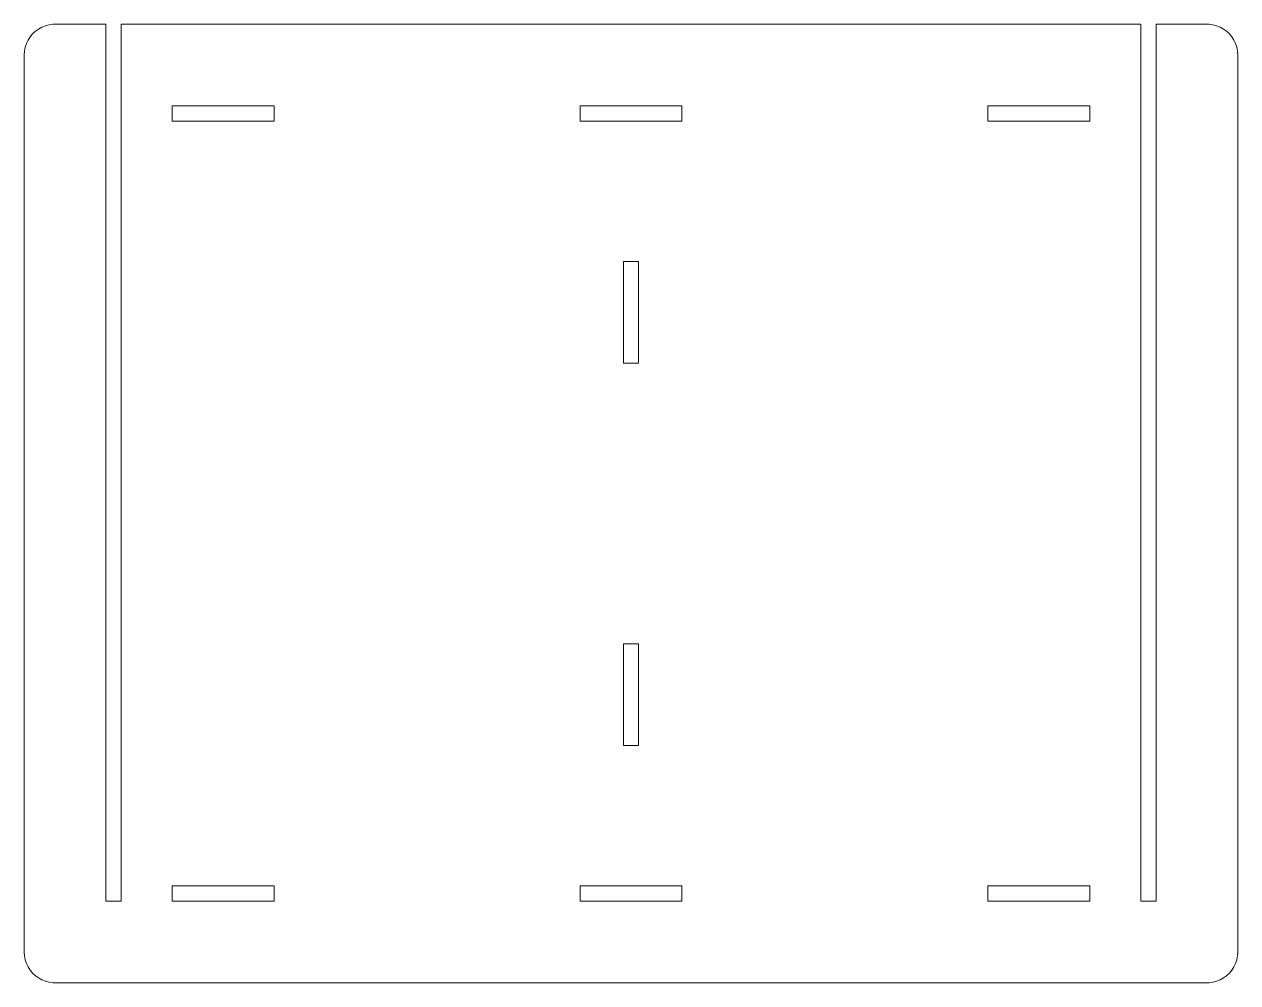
# Model space of a CAD drawing. Header units: millimetres. Extents: x -60 to 60, y -47 to 47.
import ezdxf

# ---------------------------------------------------------------- set-up
doc = ezdxf.new("R2010")
doc.units = ezdxf.units.MM
doc.layers.get('0').update_dxf_attribs({"linetype": 'CONTINUOUS', "lineweight": 0})

msp = doc.modelspace()

# ---------------------------------------------------------------- linework, layer by layer
for p, q in [((-58.412, 46.312), (-58.107, 46.533)), ((-58.107, 46.533), (-57.777, 46.714)), ((-57.777, 46.714), (-57.427, 46.853)), ((-57.427, 46.853), (-57.062, 46.947)), ((-57.062, 46.947), (-56.688, 46.994)), ((-56.688, 46.994), (-56.5, 46.994)), ((-56.5, 46.994), (-56.5, 47)), ((-56.5, 47), (-51.5, 47)), ((-51.5, 47), (-51.5, -39)), ((-50, -39), (-50, 47)), ((-50, 47), (50, 47)), ((50, 47), (50, -39)), ((51.5, -39), (51.5, 47)), ((51.5, 47), (56.5, 47)), ((56.5, 47), (56.5, 46.994)), ((56.5, 46.994), (56.688, 46.994)), ((56.688, 46.994), (57.062, 46.947)), ((57.062, 46.947), (57.427, 46.853)), ((57.427, 46.853), (57.777, 46.714)), ((57.777, 46.714), (58.107, 46.533)), ((58.107, 46.533), (58.412, 46.312)), ((-59.289, 45.104), (-59.129, 45.445)), ((-59.129, 45.445), (-58.927, 45.763)), ((-58.927, 45.763), (-58.687, 46.054)), ((-58.687, 46.054), (-58.412, 46.312)), ((58.412, 46.312), (58.687, 46.054)), ((58.687, 46.054), (58.927, 45.763)), ((58.927, 45.763), (59.129, 45.445)), ((59.129, 45.445), (59.289, 45.104)), ((-59.5, 44), (-59.476, 44.376)), ((-59.476, 44.376), (-59.406, 44.746)), ((-59.406, 44.746), (-59.289, 45.104)), ((59.289, 45.104), (59.406, 44.746)), ((59.406, 44.746), (59.476, 44.376)), ((59.476, 44.376), (59.5, 44)), ((-59.5, -44), (-59.5, 44)), ((59.5, 44), (59.5, -44)), ((-45, 37.5), (-45, 39)), ((-45, 39), (-35, 39)), ((-35, 39), (-35, 37.5)), ((-5, 37.5), (-5, 39)), ((-5, 39), (5, 39)), ((5, 39), (5, 37.5)), ((35, 37.5), (35, 39)), ((35, 39), (45, 39)), ((45, 39), (45, 37.5)), ((-35, 37.5), (-45, 37.5)), ((5, 37.5), (-5, 37.5)), ((45, 37.5), (35, 37.5)), ((-0.75, 13.75), (-0.75, 23.75)), ((-0.75, 23.75), (0.75, 23.75)), ((0.75, 23.75), (0.75, 13.75)), ((0.75, 13.75), (-0.75, 13.75)), ((-0.75, -23.75), (-0.75, -13.75)), ((-0.75, -13.75), (0.75, -13.75)), ((0.75, -13.75), (0.75, -23.75)), ((0.75, -23.75), (-0.75, -23.75)), ((-45, -39), (-45, -37.5)), ((-45, -37.5), (-35, -37.5)), ((-35, -37.5), (-35, -39)), ((-5, -39), (-5, -37.5)), ((-5, -37.5), (5, -37.5)), ((5, -37.5), (5, -39)), ((35, -39), (35, -37.5)), ((35, -37.5), (45, -37.5)), ((45, -37.5), (45, -39)), ((-51.5, -39), (-50, -39)), ((-35, -39), (-45, -39)), ((5, -39), (-5, -39)), ((45, -39), (35, -39)), ((50, -39), (51.5, -39)), ((-59.476, -44.376), (-59.5, -44)), ((59.5, -44), (59.476, -44.376)), ((-59.406, -44.746), (-59.476, -44.376)), ((-59.289, -45.104), (-59.406, -44.746)), ((-59.129, -45.445), (-59.289, -45.104)), ((59.289, -45.104), (59.129, -45.445)), ((59.406, -44.746), (59.289, -45.104)), ((59.476, -44.376), (59.406, -44.746)), ((-58.927, -45.763), (-59.129, -45.445)), ((-58.687, -46.054), (-58.927, -45.763)), ((-58.412, -46.312), (-58.687, -46.054)), ((-58.107, -46.533), (-58.412, -46.312)), ((58.412, -46.312), (58.107, -46.533)), ((58.687, -46.054), (58.412, -46.312)), ((58.927, -45.763), (58.687, -46.054)), ((59.129, -45.445), (58.927, -45.763)), ((-57.777, -46.714), (-58.107, -46.533)), ((-57.427, -46.853), (-57.777, -46.714)), ((-57.062, -46.947), (-57.427, -46.853)), ((-56.688, -46.994), (-57.062, -46.947)), ((-56.5, -46.994), (-56.688, -46.994)), ((-56.5, -47), (-56.5, -46.994)), ((56.5, -47), (-56.5, -47)), ((56.688, -46.994), (56.5, -46.994)), ((56.5, -46.994), (56.5, -47)), ((57.062, -46.947), (56.688, -46.994)), ((57.427, -46.853), (57.062, -46.947)), ((57.777, -46.714), (57.427, -46.853)), ((58.107, -46.533), (57.777, -46.714))]:
    msp.add_line(p, q)

doc.saveas('drawing.dxf')
